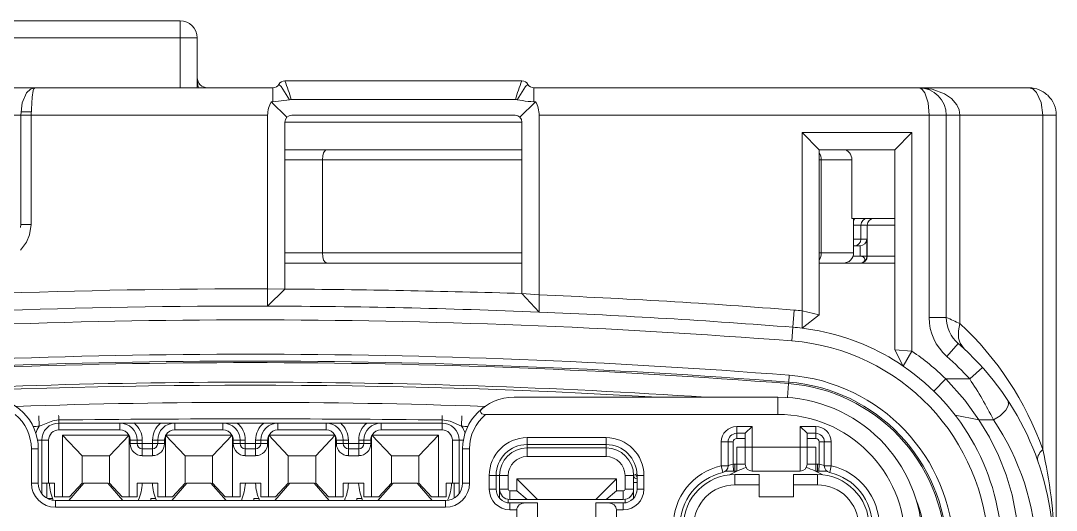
# Model space of a CAD drawing. Header units: inches. Extents: x 47316 to 59086, y 3141 to 11743.
# Drawn here: x 54120.21 to 54151.85, y 9706.46 to 9721.4 of the extents above; entities that cross this region are included whole.
import ezdxf

# ---------------------------------------------------------------- set-up
doc = ezdxf.new("R2010")
doc.units = ezdxf.units.IN
doc.header["$MEASUREMENT"] = 0

msp = doc.modelspace()

# ---------------------------------------------------------------- linework, layer by layer
at = {"color": 0, "lineweight": 15, "ltscale": 0.384242}
msp.add_line((54125.08, 9721.405), (54108.942, 9721.405), dxfattribs=at)
at = {"color": 0, "lineweight": 15, "ltscale": 0.009264}
msp.add_line((54125.08, 9721.405), (54125.08, 9721.015), dxfattribs=at)
at = {"color": 0, "lineweight": 15, "ltscale": 0.003236}
msp.add_line((54125.08, 9721.015), (54125.08, 9720.88), dxfattribs=at)
at = {"color": 0, "lineweight": 15, "ltscale": 0.3875}
msp.add_line((54125.08, 9720.88), (54108.805, 9720.88), dxfattribs=at)
at = {"color": 0, "lineweight": 15, "ltscale": 0.03625}
for p, q in [((54125.08, 9719.357), (54125.08, 9720.88)), ((54125.605, 9719.357), (54125.605, 9720.88))]:
    msp.add_line(p, q, dxfattribs=at)
at = {"color": 0, "lineweight": 15, "ltscale": 0.0125}
for p, q in [((54125.605, 9720.88), (54125.08, 9720.88)), ((54148.495, 9718.517), (54147.97, 9718.517)), ((54146.07, 9714.212), (54146.07, 9714.737)), ((54127.757, 9713.214), (54127.757, 9712.689)), ((54127.757, 9713.214), (54128.282, 9713.211)), ((54143.809, 9712.044), (54143.85, 9712.568)), ((54148.495, 9712.341), (54147.97, 9712.341)), ((54149.209, 9710.466), (54149.6, 9710.816)), ((54143.35, 9709.382), (54143.35, 9709.907)), ((54142.09, 9708.385), (54142.09, 9707.86)), ((54142.352, 9707.86), (54142.352, 9708.385)), ((54144.242, 9708.385), (54144.242, 9707.86)), ((54144.505, 9707.86), (54144.505, 9708.385)), ((54135.16, 9706.783), (54135.685, 9706.783)), ((54138.1, 9706.783), (54138.625, 9706.783))]:
    msp.add_line(p, q, dxfattribs=at)
at = {"color": 0, "lineweight": 15}
for p, q in [((54128.17, 9719.391), (54128.101, 9719.462)), ((54135.64, 9719.391), (54135.709, 9719.462)), ((54120.258, 9718.895), (54120.394, 9719.201)), ((54120.394, 9719.201), (54120.512, 9719.316)), ((54120.512, 9719.316), (54120.645, 9719.357)), ((54120.564, 9719.073), (54120.597, 9719.271)), ((54120.597, 9719.271), (54120.618, 9719.329)), ((54120.618, 9719.329), (54120.629, 9719.347)), ((54120.629, 9719.347), (54120.64, 9719.356)), ((54120.64, 9719.356), (54120.645, 9719.357)), ((54128.426, 9718.993), (54128.17, 9719.391)), ((54135.383, 9718.993), (54135.64, 9719.391)), ((54148.058, 9719.312), (54147.655, 9719.357)), ((54147.655, 9719.357), (54147.719, 9719.339)), ((54147.719, 9719.339), (54147.761, 9719.308)), ((54147.761, 9719.308), (54147.836, 9719.205)), ((54147.836, 9719.205), (54147.935, 9718.902)), ((54148.44, 9719.173), (54148.058, 9719.312)), ((54148.648, 9719.031), (54148.44, 9719.173)), ((54151.14, 9719.32), (54151.015, 9719.357)), ((54151.253, 9719.213), (54151.14, 9719.32)), ((54151.391, 9718.909), (54151.253, 9719.213)), ((54120.212, 9718.517), (54120.258, 9718.895)), ((54120.536, 9718.517), (54120.564, 9719.073)), ((54147.935, 9718.902), (54147.97, 9718.517)), ((54148.813, 9718.841), (54148.648, 9719.031)), ((54148.885, 9718.686), (54148.813, 9718.841)), ((54151.44, 9718.517), (54151.391, 9718.909)), ((54148.91, 9718.517), (54148.885, 9718.686)), ((54120.204, 9715.094), (54120.212, 9715.178)), ((54120.485, 9714.863), (54120.536, 9715.178)), ((54120.387, 9714.643), (54120.485, 9714.863)), ((54120.207, 9714.396), (54120.387, 9714.643)), ((54148.91, 9712.155), (54148.862, 9711.931)), ((54148.862, 9711.931), (54148.869, 9711.713)), ((54148.869, 9711.713), (54148.914, 9711.562)), ((54148.914, 9711.562), (54149.04, 9711.384)), ((54149.064, 9709.813), (54148.482, 9710.466)), ((54149.491, 9709.217), (54149.064, 9709.813)), ((54150.382, 9709.646), (54150.311, 9709.512)), ((54150.37, 9709.818), (54150.395, 9709.712)), ((54150.395, 9709.712), (54150.382, 9709.646)), ((54134.261, 9709.481), (54134.274, 9709.516)), ((54134.267, 9709.437), (54134.261, 9709.481)), ((54134.303, 9709.404), (54134.267, 9709.437)), ((54134.274, 9709.516), (54134.346, 9709.592)), ((54134.339, 9709.39), (54134.303, 9709.404)), ((54134.419, 9709.382), (54134.339, 9709.39)), ((54150.145, 9709.344), (54149.932, 9709.217)), ((54150.311, 9709.512), (54150.145, 9709.344)), ((54120.835, 9709.049), (54120.78, 9709.02)), ((54121.19, 9709.19), (54120.835, 9709.049)), ((54121.379, 9709.213), (54121.19, 9709.19)), ((54133.336, 9709.174), (54133.086, 9709.213)), ((54133.685, 9709.02), (54133.336, 9709.174)), ((54149.491, 9709.217), (54149.813, 9708.689)), ((54149.813, 9708.689), (54150.089, 9708.13)), ((54150.089, 9708.13), (54150.321, 9707.538)), ((54150.321, 9707.538), (54150.502, 9706.923)), ((54150.502, 9706.923), (54150.648, 9706.169))]:
    msp.add_line(p, q, dxfattribs=at)
at = {"color": 0, "lineweight": 15, "ltscale": 0.172501}
for p, q in [((54128.282, 9719.567), (54135.527, 9719.567)), ((54128.282, 9718.307), (54135.527, 9718.307)), ((54128.282, 9717.467), (54135.527, 9717.467))]:
    msp.add_line(p, q, dxfattribs=at)
at = {"color": 0, "lineweight": 15, "ltscale": 0.336917}
msp.add_line((54120.645, 9719.357), (54106.495, 9719.357), dxfattribs=at)
at = {"color": 0, "lineweight": 15, "ltscale": 0.173172}
msp.add_line((54127.919, 9719.357), (54120.645, 9719.357), dxfattribs=at)
at = {"color": 0, "lineweight": 15, "ltscale": 0.000882144}
msp.add_line((54125.922, 9719.357), (54125.885, 9719.359), dxfattribs=at)
at = {"color": 0, "lineweight": 15, "ltscale": 0.010114}
for p, q in [((54127.919, 9719.357), (54127.919, 9718.932)), ((54135.891, 9719.357), (54135.891, 9718.932))]:
    msp.add_line(p, q, dxfattribs=at)
at = {"color": 0, "lineweight": 15, "ltscale": 0.28009}
msp.add_line((54147.655, 9719.357), (54135.891, 9719.357), dxfattribs=at)
at = {"color": 0, "lineweight": 15, "ltscale": 0.08}
for p, q in [((54151.015, 9719.357), (54147.655, 9719.357)), ((54144.085, 9717.992), (54147.445, 9717.992))]:
    msp.add_line(p, q, dxfattribs=at)
at = {"color": 0, "lineweight": 15, "ltscale": 0.016052}
msp.add_line((54127.867, 9718.932), (54128.344, 9718.456), dxfattribs=at)
at = {"color": 0, "lineweight": 15, "ltscale": 0.001225}
for p, q in [((54127.867, 9718.932), (54127.919, 9718.932)), ((54135.891, 9718.932), (54135.943, 9718.932))]:
    msp.add_line(p, q, dxfattribs=at)
at = {"color": 0, "lineweight": 15, "ltscale": 0.012174}
msp.add_line((54127.919, 9718.932), (54128.426, 9718.993), dxfattribs=at)
at = {"color": 0, "lineweight": 15, "ltscale": 0.163232}
msp.add_line((54128.477, 9718.997), (54135.333, 9718.997), dxfattribs=at)
at = {"color": 0, "lineweight": 15, "ltscale": 0.00386}
msp.add_line((54135.383, 9718.993), (54135.543, 9718.964), dxfattribs=at)
at = {"color": 0, "lineweight": 15, "ltscale": 0.016051}
msp.add_line((54135.943, 9718.932), (54135.466, 9718.456), dxfattribs=at)
at = {"color": 0, "lineweight": 15, "ltscale": 0.327492}
msp.add_line((54120.212, 9718.517), (54106.457, 9718.517), dxfattribs=at)
at = {"color": 0, "lineweight": 15, "ltscale": 0.079494}
for p, q in [((54120.212, 9718.517), (54120.212, 9715.178)), ((54120.536, 9718.517), (54120.536, 9715.178))]:
    msp.add_line(p, q, dxfattribs=at)
at = {"color": 0, "lineweight": 15, "ltscale": 0.007722}
for p, q in [((54120.536, 9718.517), (54120.212, 9718.517)), ((54120.212, 9715.178), (54120.536, 9715.178))]:
    msp.add_line(p, q, dxfattribs=at)
at = {"color": 0, "lineweight": 15, "ltscale": 0.007661}
msp.add_line((54120.216, 9718.622), (54120.537, 9718.622), dxfattribs=at)
at = {"color": 0, "lineweight": 15, "ltscale": 0.171927}
msp.add_line((54127.757, 9718.517), (54120.536, 9718.517), dxfattribs=at)
at = {"color": 0, "lineweight": 15, "ltscale": 0.126265}
msp.add_line((54127.757, 9718.517), (54127.757, 9713.214), dxfattribs=at)
at = {"color": 0, "lineweight": 15, "ltscale": 0.1625}
msp.add_line((54128.492, 9718.517), (54135.317, 9718.517), dxfattribs=at)
at = {"color": 0, "lineweight": 15, "ltscale": 0.130583}
msp.add_line((54136.052, 9713.033), (54136.052, 9718.517), dxfattribs=at)
at = {"color": 0, "lineweight": 15, "ltscale": 0.283749}
for p, q in [((54147.97, 9718.517), (54136.052, 9718.517)), ((54133.191, 9706.547), (54121.274, 9706.547))]:
    msp.add_line(p, q, dxfattribs=at)
at = {"color": 0, "lineweight": 15, "ltscale": 0.147039}
for p, q in [((54147.97, 9712.341), (54147.97, 9718.517)), ((54148.495, 9712.341), (54148.495, 9718.517))]:
    msp.add_line(p, q, dxfattribs=at)
at = {"color": 0, "lineweight": 15, "ltscale": 0.009888}
msp.add_line((54148.91, 9718.517), (54148.495, 9718.517), dxfattribs=at)
at = {"color": 0, "lineweight": 15, "ltscale": 0.060223}
msp.add_line((54151.44, 9718.517), (54148.91, 9718.517), dxfattribs=at)
at = {"color": 0, "lineweight": 15, "ltscale": 0.151472}
msp.add_line((54148.91, 9712.155), (54148.91, 9718.517), dxfattribs=at)
at = {"color": 0, "lineweight": 15, "ltscale": 0.009889}
msp.add_line((54151.44, 9718.517), (54151.855, 9718.517), dxfattribs=at)
at = {"color": 0, "lineweight": 15, "ltscale": 0.242984}
msp.add_line((54151.44, 9708.312), (54151.44, 9718.517), dxfattribs=at)
at = {"color": 0, "lineweight": 15, "ltscale": 0.455}
msp.add_line((54151.855, 9699.407), (54151.855, 9718.517), dxfattribs=at)
at = {"color": 0, "lineweight": 15, "ltscale": 0.121327}
msp.add_line((54128.282, 9718.307), (54128.282, 9713.211), dxfattribs=at)
at = {"color": 0, "lineweight": 15, "ltscale": 0.124526}
msp.add_line((54135.527, 9713.077), (54135.527, 9718.307), dxfattribs=at)
at = {"color": 0, "lineweight": 15, "ltscale": 0.017678}
for p, q in [((54144.085, 9717.992), (54144.61, 9717.467)), ((54147.445, 9717.992), (54146.92, 9717.467))]:
    msp.add_line(p, q, dxfattribs=at)
at = {"color": 0, "lineweight": 15, "ltscale": 0.129676}
msp.add_line((54144.085, 9717.992), (54144.085, 9712.546), dxfattribs=at)
at = {"color": 0, "lineweight": 15, "ltscale": 0.159052}
msp.add_line((54147.445, 9711.312), (54147.445, 9717.992), dxfattribs=at)
at = {"color": 0, "lineweight": 15, "ltscale": 0.030478}
for p, q in [((54128.282, 9717.467), (54129.562, 9717.467)), ((54128.282, 9714.002), (54129.562, 9714.002))]:
    msp.add_line(p, q, dxfattribs=at)
at = {"color": 0, "lineweight": 15, "ltscale": 0.142023}
for p, q in [((54135.527, 9717.467), (54129.562, 9717.467)), ((54135.527, 9714.002), (54129.562, 9714.002))]:
    msp.add_line(p, q, dxfattribs=at)
at = {"color": 0, "lineweight": 15, "ltscale": 0.055}
msp.add_line((54144.61, 9717.467), (54146.92, 9717.467), dxfattribs=at)
at = {"color": 0, "lineweight": 15, "ltscale": 0.119993}
msp.add_line((54144.61, 9717.467), (54144.61, 9712.427), dxfattribs=at)
at = {"color": 0, "lineweight": 15, "ltscale": 0.145647}
msp.add_line((54146.92, 9711.35), (54146.92, 9717.467), dxfattribs=at)
at = {"color": 0, "lineweight": 15, "ltscale": 0.027309}
for p, q in [((54128.282, 9717.152), (54129.429, 9717.152)), ((54128.282, 9714.317), (54129.429, 9714.317))]:
    msp.add_line(p, q, dxfattribs=at)
at = {"color": 0, "lineweight": 15, "ltscale": 0.0675}
for p, q in [((54129.429, 9714.317), (54129.429, 9717.152)), ((54144.672, 9714.317), (54144.672, 9717.152))]:
    msp.add_line(p, q, dxfattribs=at)
at = {"color": 0, "lineweight": 15, "ltscale": 0.145192}
for p, q in [((54135.527, 9717.152), (54129.429, 9717.152)), ((54135.527, 9714.317), (54129.429, 9714.317))]:
    msp.add_line(p, q, dxfattribs=at)
at = {"color": 0, "lineweight": 15, "ltscale": 0.001471}
for p, q in [((54144.672, 9717.152), (54144.61, 9717.152)), ((54144.672, 9714.317), (54144.61, 9714.317))]:
    msp.add_line(p, q, dxfattribs=at)
at = {"color": 0, "lineweight": 15, "ltscale": 0.022278}
msp.add_line((54144.672, 9717.152), (54145.607, 9717.152), dxfattribs=at)
at = {"color": 0, "lineweight": 15, "ltscale": 0.0425}
for p, q in [((54145.607, 9717.152), (54145.607, 9715.367)), ((54136, 9706.783), (54137.785, 9706.783))]:
    msp.add_line(p, q, dxfattribs=at)
at = {"color": 0, "lineweight": 15, "ltscale": 0.03125}
for p, q in [((54145.607, 9715.367), (54146.92, 9715.367)), ((54120.854, 9708.595), (54120.854, 9707.282)), ((54121.064, 9708.595), (54121.064, 9707.282)), ((54133.401, 9708.595), (54133.401, 9707.282)), ((54133.611, 9708.595), (54133.611, 9707.282))]:
    msp.add_line(p, q, dxfattribs=at)
at = {"color": 0, "lineweight": 15, "ltscale": 0.025}
for p, q in [((54145.66, 9715.367), (54145.66, 9714.317)), ((54120.539, 9708.332), (54120.539, 9707.282)), ((54120.749, 9708.332), (54120.749, 9707.282)), ((54133.716, 9707.282), (54133.716, 9708.332)), ((54133.926, 9707.282), (54133.926, 9708.332)), ((54143.822, 9706.862), (54142.772, 9706.862))]:
    msp.add_line(p, q, dxfattribs=at)
at = {"color": 0, "lineweight": 15, "ltscale": 0.005405}
for p, q in [((54145.887, 9715.157), (54145.66, 9715.157)), ((54145.887, 9714.737), (54145.66, 9714.737))]:
    msp.add_line(p, q, dxfattribs=at)
at = {"color": 0, "lineweight": 15, "ltscale": 0.004597}
msp.add_line((54146.08, 9715.157), (54145.887, 9715.157), dxfattribs=at)
at = {"color": 0, "lineweight": 15, "ltscale": 0.01}
for p, q in [((54145.887, 9714.737), (54145.887, 9715.157)), ((54143.776, 9711.626), (54143.809, 9712.044)), ((54142.352, 9708.805), (54142.352, 9708.385)), ((54144.242, 9708.385), (54144.242, 9708.805)), ((54121.247, 9706.862), (54121.247, 9707.282)), ((54123.767, 9707.282), (54123.767, 9706.862)), ((54124.397, 9706.862), (54124.397, 9707.282)), ((54126.917, 9707.282), (54126.917, 9706.862)), ((54127.547, 9706.862), (54127.547, 9707.282)), ((54130.067, 9707.282), (54130.067, 9706.862)), ((54130.697, 9706.862), (54130.697, 9707.282)), ((54133.217, 9707.282), (54133.217, 9706.862))]:
    msp.add_line(p, q, dxfattribs=at)
at = {"color": 0, "lineweight": 15, "ltscale": 0.02}
for p, q in [((54146.92, 9715.157), (54146.08, 9715.157)), ((54146.92, 9714.212), (54146.08, 9714.212)), ((54122.087, 9708.122), (54122.087, 9707.282)), ((54122.927, 9708.122), (54122.927, 9707.282)), ((54125.237, 9708.122), (54125.237, 9707.282)), ((54126.077, 9708.122), (54126.077, 9707.282)), ((54128.387, 9708.122), (54128.387, 9707.282)), ((54129.227, 9708.122), (54129.227, 9707.282)), ((54131.537, 9708.122), (54131.537, 9707.282)), ((54132.377, 9708.122), (54132.377, 9707.282))]:
    msp.add_line(p, q, dxfattribs=at)
at = {"color": 0, "lineweight": 15, "ltscale": 0.0225}
msp.add_line((54146.08, 9714.212), (54146.08, 9715.157), dxfattribs=at)
at = {"color": 0, "lineweight": 15, "ltscale": 0.004362}
msp.add_line((54146.07, 9714.737), (54145.887, 9714.737), dxfattribs=at)
at = {"color": 0, "lineweight": 15, "ltscale": 0.000465393}
msp.add_line((54145.68, 9714.527), (54145.66, 9714.527), dxfattribs=at)
at = {"color": 0, "lineweight": 15, "ltscale": 0.004074}
msp.add_line((54145.851, 9714.527), (54145.68, 9714.527), dxfattribs=at)
at = {"color": 0, "lineweight": 15, "ltscale": 0.000177002}
msp.add_line((54145.851, 9714.527), (54145.858, 9714.527), dxfattribs=at)
at = {"color": 0, "lineweight": 15, "ltscale": 0.0075}
for p, q in [((54145.858, 9714.212), (54145.858, 9714.527)), ((54120.78, 9709.02), (54120.77, 9709.335)), ((54133.685, 9709.02), (54133.695, 9709.335)), ((54142.037, 9707.23), (54142.037, 9707.545)), ((54142.772, 9707.23), (54142.772, 9707.545)), ((54143.822, 9707.23), (54143.822, 9707.545)), ((54144.557, 9707.23), (54144.557, 9707.545)), ((54120.854, 9706.967), (54120.854, 9707.282)), ((54133.611, 9706.967), (54133.611, 9707.282)), ((54135.685, 9706.783), (54136, 9706.783)), ((54138.1, 9706.783), (54137.785, 9706.783))]:
    msp.add_line(p, q, dxfattribs=at)
at = {"color": 0, "lineweight": 15, "ltscale": 0.023529}
msp.add_line((54145.66, 9714.317), (54144.672, 9714.317), dxfattribs=at)
at = {"color": 0, "lineweight": 15, "ltscale": 0.005151}
msp.add_line((54145.642, 9714.212), (54145.858, 9714.212), dxfattribs=at)
at = {"color": 0, "lineweight": 15, "ltscale": 0.005043}
msp.add_line((54145.858, 9714.212), (54146.07, 9714.212), dxfattribs=at)
at = {"color": 0, "lineweight": 15, "ltscale": 0.000234985}
msp.add_line((54146.08, 9714.212), (54146.07, 9714.212), dxfattribs=at)
at = {"color": 0, "lineweight": 15, "ltscale": 0.017513}
msp.add_line((54145.345, 9714.002), (54144.609, 9714.002), dxfattribs=at)
at = {"color": 0, "lineweight": 15, "ltscale": 0.037463}
msp.add_line((54145.346, 9714.002), (54146.92, 9714.002), dxfattribs=at)
at = {"color": 0, "lineweight": 15, "ltscale": 0.012225}
msp.add_line((54145.347, 9714.002), (54145.86, 9714.002), dxfattribs=at)
at = {"color": 0, "lineweight": 15, "ltscale": 0.000230408}
msp.add_line((54145.87, 9714.002), (54145.86, 9714.002), dxfattribs=at)
at = {"color": 0, "lineweight": 15, "ltscale": 0.000276184}
msp.add_line((54145.86, 9714.002), (54145.872, 9714.002), dxfattribs=at)
at = {"color": 0, "lineweight": 15, "ltscale": 0.024968}
msp.add_line((54146.92, 9714.002), (54145.871, 9714.002), dxfattribs=at)
at = {"color": 0, "lineweight": 15, "ltscale": 0.017634}
msp.add_line((54127.757, 9712.689), (54128.282, 9713.211), dxfattribs=at)
at = {"color": 0, "lineweight": 15, "ltscale": 0.018441}
msp.add_line((54136.052, 9712.507), (54135.527, 9713.077), dxfattribs=at)
at = {"color": 0, "lineweight": 15, "ltscale": 0.012545}
msp.add_line((54135.527, 9713.077), (54136.052, 9713.033), dxfattribs=at)
at = {"color": 0, "lineweight": 15, "ltscale": 0.012511}
msp.add_line((54136.052, 9713.033), (54136.052, 9712.507), dxfattribs=at)
at = {"color": 0, "lineweight": 15, "ltscale": 0.01281}
msp.add_line((54144.085, 9712.545), (54144.61, 9712.427), dxfattribs=at)
at = {"color": 0, "lineweight": 15, "ltscale": 0.0158}
msp.add_line((54144.089, 9712.017), (54144.61, 9712.427), dxfattribs=at)
at = {"color": 0, "lineweight": 15, "ltscale": 0.012499}
for p, q in [((54148.511, 9711.154), (54148.855, 9711.549)), ((54148.482, 9710.466), (54148.115, 9710.09))]:
    msp.add_line(p, q, dxfattribs=at)
at = {"color": 0, "lineweight": 15, "ltscale": 0.012533}
msp.add_line((54146.92, 9711.35), (54147.445, 9711.312), dxfattribs=at)
at = {"color": 0, "lineweight": 15, "ltscale": 0.013266}
msp.add_line((54147.18, 9710.857), (54146.92, 9711.35), dxfattribs=at)
at = {"color": 0, "lineweight": 15, "ltscale": 0.01253}
msp.add_line((54147.18, 9710.857), (54147.445, 9711.312), dxfattribs=at)
at = {"color": 0, "lineweight": 15, "ltscale": 0.00502}
msp.add_line((54143.678, 9710.369), (54143.695, 9710.579), dxfattribs=at)
at = {"color": 0, "lineweight": 15, "ltscale": 0.01018}
msp.add_line((54143.642, 9709.897), (54143.675, 9710.324), dxfattribs=at)
at = {"color": 0, "lineweight": 15, "ltscale": 0.001092}
msp.add_line((54143.675, 9710.324), (54143.678, 9710.369), dxfattribs=at)
at = {"color": 0, "lineweight": 15, "ltscale": 0.017303}
msp.add_line((54149.209, 9710.466), (54148.482, 9710.466), dxfattribs=at)
at = {"color": 0, "lineweight": 15, "ltscale": 0.191875}
msp.add_line((54135.291, 9709.907), (54143.35, 9709.907), dxfattribs=at)
at = {"color": 0, "lineweight": 15, "ltscale": 0.21264}
msp.add_line((54134.419, 9709.382), (54143.35, 9709.382), dxfattribs=at)
at = {"color": 0, "lineweight": 15, "ltscale": 0.017753}
msp.add_line((54149.491, 9709.217), (54148.76, 9709.364), dxfattribs=at)
at = {"color": 0, "lineweight": 15, "ltscale": 0.002222}
for p, q in [((54121.379, 9709.12), (54121.379, 9709.213)), ((54133.086, 9709.213), (54133.086, 9709.12))]:
    msp.add_line(p, q, dxfattribs=at)
at = {"color": 0, "lineweight": 15, "ltscale": 0.044376}
for p, q in [((54123.242, 9709.12), (54121.379, 9709.12)), ((54133.086, 9709.12), (54131.222, 9709.12)), ((54123.242, 9708.91), (54121.379, 9708.91)), ((54133.086, 9708.91), (54131.222, 9708.91))]:
    msp.add_line(p, q, dxfattribs=at)
at = {"color": 0, "lineweight": 15, "ltscale": 0.005}
for p, q in [((54121.379, 9709.12), (54121.379, 9708.91)), ((54123.242, 9709.12), (54123.242, 9708.91)), ((54124.922, 9709.12), (54124.922, 9708.91)), ((54126.392, 9709.12), (54126.392, 9708.91)), ((54128.072, 9709.12), (54128.072, 9708.91)), ((54129.542, 9709.12), (54129.542, 9708.91)), ((54131.222, 9709.12), (54131.222, 9708.91)), ((54133.086, 9708.91), (54133.086, 9709.12)), ((54142.09, 9708.805), (54142.09, 9709.015)), ((54144.505, 9708.805), (54144.505, 9709.015)), ((54135.685, 9708.673), (54135.685, 9708.463)), ((54138.1, 9708.463), (54138.1, 9708.673)), ((54120.539, 9708.332), (54120.749, 9708.332)), ((54121.064, 9708.595), (54120.854, 9708.595)), ((54123.767, 9708.595), (54123.557, 9708.595)), ((54123.767, 9708.49), (54123.557, 9708.49)), ((54123.925, 9708.332), (54123.925, 9708.122)), ((54124.24, 9708.332), (54124.24, 9708.122)), ((54124.397, 9708.595), (54124.607, 9708.595)), ((54124.397, 9708.49), (54124.607, 9708.49)), ((54126.917, 9708.595), (54126.707, 9708.595)), ((54126.917, 9708.49), (54126.707, 9708.49)), ((54127.075, 9708.332), (54127.075, 9708.122)), ((54127.39, 9708.332), (54127.39, 9708.122)), ((54127.547, 9708.595), (54127.757, 9708.595)), ((54127.547, 9708.49), (54127.757, 9708.49)), ((54130.067, 9708.595), (54129.857, 9708.595)), ((54130.067, 9708.49), (54129.857, 9708.49)), ((54130.225, 9708.332), (54130.225, 9708.122)), ((54130.54, 9708.332), (54130.54, 9708.122)), ((54130.697, 9708.595), (54130.907, 9708.595)), ((54130.697, 9708.49), (54130.907, 9708.49)), ((54133.401, 9708.595), (54133.611, 9708.595)), ((54133.926, 9708.332), (54133.716, 9708.332)), ((54141.827, 9708.542), (54141.617, 9708.542)), ((54144.032, 9708.385), (54144.242, 9708.385)), ((54144.767, 9708.542), (54144.977, 9708.542)), ((54141.827, 9707.812), (54141.617, 9707.812)), ((54142.037, 9707.65), (54142.037, 9707.86)), ((54142.09, 9707.86), (54142.09, 9707.65)), ((54144.505, 9707.86), (54144.505, 9707.65)), ((54144.557, 9707.65), (54144.557, 9707.86)), ((54144.767, 9707.812), (54144.977, 9707.812)), ((54134.74, 9707.518), (54134.53, 9707.518)), ((54139.255, 9707.518), (54139.045, 9707.518)), ((54120.749, 9707.282), (54120.539, 9707.282)), ((54120.854, 9707.282), (54121.064, 9707.282)), ((54133.611, 9707.282), (54133.401, 9707.282)), ((54133.716, 9707.282), (54133.926, 9707.282)), ((54134.53, 9707.098), (54134.74, 9707.098)), ((54139.045, 9707.098), (54139.255, 9707.098)), ((54121.274, 9706.757), (54121.274, 9706.547)), ((54133.191, 9706.757), (54133.191, 9706.547)), ((54135.16, 9707.046), (54135.37, 9707.046)), ((54135.16, 9706.678), (54135.16, 9706.468)), ((54135.16, 9706.468), (54135.37, 9706.468)), ((54138.625, 9706.678), (54138.625, 9706.468))]:
    msp.add_line(p, q, dxfattribs=at)
at = {"color": 0, "lineweight": 15, "ltscale": 0.010384}
for p, q in [((54123.679, 9709.12), (54123.242, 9709.12)), ((54124.486, 9709.12), (54124.922, 9709.12)), ((54126.829, 9709.12), (54126.392, 9709.12)), ((54127.636, 9709.12), (54128.072, 9709.12)), ((54129.979, 9709.12), (54129.542, 9709.12)), ((54130.786, 9709.12), (54131.222, 9709.12))]:
    msp.add_line(p, q, dxfattribs=at)
at = {"color": 0, "lineweight": 15, "ltscale": 0.002116}
for p, q in [((54123.767, 9709.12), (54123.679, 9709.12)), ((54124.486, 9709.12), (54124.397, 9709.12)), ((54126.917, 9709.12), (54126.829, 9709.12)), ((54127.636, 9709.12), (54127.547, 9709.12)), ((54130.067, 9709.12), (54129.979, 9709.12)), ((54130.786, 9709.12), (54130.697, 9709.12))]:
    msp.add_line(p, q, dxfattribs=at)
at = {"color": 0, "lineweight": 15, "ltscale": 0.014999}
for p, q in [((54123.767, 9709.12), (54124.397, 9709.12)), ((54126.917, 9709.12), (54127.547, 9709.12)), ((54130.067, 9709.12), (54130.697, 9709.12)), ((54123.767, 9707.282), (54124.397, 9707.282)), ((54126.917, 9707.282), (54127.547, 9707.282)), ((54130.067, 9707.282), (54130.697, 9707.282))]:
    msp.add_line(p, q, dxfattribs=at)
at = {"color": 0, "lineweight": 15, "ltscale": 0.035001}
for p, q in [((54126.392, 9709.12), (54124.922, 9709.12)), ((54129.542, 9709.12), (54128.072, 9709.12)), ((54126.392, 9708.91), (54124.922, 9708.91)), ((54129.542, 9708.91), (54128.072, 9708.91)), ((54144.032, 9708.385), (54142.562, 9708.385)), ((54144.032, 9707.65), (54142.562, 9707.65))]:
    msp.add_line(p, q, dxfattribs=at)
at = {"color": 0, "lineweight": 15, "ltscale": 0.011249}
msp.add_line((54142.09, 9709.015), (54142.562, 9709.015), dxfattribs=at)
at = {"color": 0, "lineweight": 15, "ltscale": 0.00707}
msp.add_line((54142.562, 9709.015), (54142.352, 9708.805), dxfattribs=at)
at = {"color": 0, "lineweight": 15, "ltscale": 0.015}
for p, q in [((54142.562, 9709.015), (54142.562, 9708.385)), ((54144.032, 9708.385), (54144.032, 9709.015))]:
    msp.add_line(p, q, dxfattribs=at)
at = {"color": 0, "lineweight": 15, "ltscale": 0.01125}
msp.add_line((54144.032, 9709.015), (54144.505, 9709.015), dxfattribs=at)
at = {"color": 0, "lineweight": 15, "ltscale": 0.007071}
msp.add_line((54144.032, 9709.015), (54144.242, 9708.805), dxfattribs=at)
at = {"color": 0, "lineweight": 15, "ltscale": 0.010483}
msp.add_line((54149.491, 9709.217), (54149.932, 9709.217), dxfattribs=at)
at = {"color": 0, "lineweight": 15, "ltscale": 0.020775}
for p, q in [((54122.087, 9708.122), (54121.484, 9708.752)), ((54132.377, 9708.122), (54132.981, 9708.752))]:
    msp.add_line(p, q, dxfattribs=at)
at = {"color": 0, "lineweight": 15, "ltscale": 0.045}
for p, q in [((54121.484, 9708.752), (54121.484, 9706.862)), ((54132.981, 9708.752), (54132.981, 9706.862))]:
    msp.add_line(p, q, dxfattribs=at)
at = {"color": 0, "lineweight": 15, "ltscale": 0.048369}
for p, q in [((54123.515, 9708.752), (54121.484, 9708.752)), ((54132.981, 9708.752), (54130.95, 9708.752))]:
    msp.add_line(p, q, dxfattribs=at)
at = {"color": 0, "lineweight": 15, "ltscale": 0.020578}
for p, q in [((54122.927, 9708.122), (54123.525, 9708.746)), ((54125.237, 9708.122), (54124.639, 9708.746)), ((54126.077, 9708.122), (54126.675, 9708.746)), ((54128.387, 9708.122), (54127.789, 9708.746)), ((54129.227, 9708.122), (54129.825, 9708.746)), ((54131.537, 9708.122), (54130.939, 9708.746))]:
    msp.add_line(p, q, dxfattribs=at)
at = {"color": 0, "lineweight": 15, "ltscale": 0.000282771}
for p, q in [((54123.515, 9708.752), (54123.525, 9708.746)), ((54124.65, 9708.752), (54124.639, 9708.746)), ((54126.665, 9708.752), (54126.675, 9708.746)), ((54127.8, 9708.752), (54127.789, 9708.746)), ((54129.815, 9708.752), (54129.825, 9708.746)), ((54130.95, 9708.752), (54130.939, 9708.746))]:
    msp.add_line(p, q, dxfattribs=at)
at = {"color": 0, "lineweight": 15, "ltscale": 0.000624532}
for p, q in [((54123.531, 9708.72), (54123.525, 9708.746)), ((54124.634, 9708.72), (54124.639, 9708.746)), ((54126.681, 9708.72), (54126.675, 9708.746)), ((54127.784, 9708.72), (54127.789, 9708.746)), ((54129.831, 9708.72), (54129.825, 9708.746)), ((54130.934, 9708.72), (54130.939, 9708.746))]:
    msp.add_line(p, q, dxfattribs=at)
at = {"color": 0, "lineweight": 15, "ltscale": 0.044247}
for p, q in [((54123.531, 9708.72), (54123.531, 9706.862)), ((54124.634, 9708.72), (54124.634, 9706.862)), ((54126.681, 9708.72), (54126.681, 9706.862)), ((54127.784, 9708.72), (54127.784, 9706.862)), ((54129.831, 9708.72), (54129.831, 9706.862)), ((54130.934, 9708.72), (54130.934, 9706.862))]:
    msp.add_line(p, q, dxfattribs=at)
at = {"color": 0, "lineweight": 15, "ltscale": 0.047989}
for p, q in [((54126.665, 9708.752), (54124.65, 9708.752)), ((54129.815, 9708.752), (54127.8, 9708.752))]:
    msp.add_line(p, q, dxfattribs=at)
at = {"color": 0, "lineweight": 15, "ltscale": 0.0575}
for p, q in [((54138.1, 9708.673), (54135.685, 9708.673)), ((54138.1, 9708.463), (54135.685, 9708.463)), ((54138.1, 9708.358), (54135.685, 9708.358)), ((54138.1, 9708.096), (54135.685, 9708.096))]:
    msp.add_line(p, q, dxfattribs=at)
at = {"color": 0, "lineweight": 15, "ltscale": 0.00625}
for p, q in [((54142.09, 9708.805), (54142.352, 9708.805)), ((54142.09, 9708.647), (54142.352, 9708.647)), ((54144.242, 9708.805), (54144.505, 9708.805)), ((54144.242, 9708.385), (54144.242, 9708.647)), ((54144.242, 9708.647), (54144.505, 9708.647)), ((54135.685, 9708.096), (54135.685, 9708.358)), ((54138.1, 9708.096), (54138.1, 9708.358)), ((54142.352, 9708.385), (54142.09, 9708.385)), ((54144.505, 9708.385), (54144.242, 9708.385)), ((54142.09, 9707.86), (54142.352, 9707.86)), ((54144.505, 9707.86), (54144.242, 9707.86)), ((54135.107, 9707.518), (54134.845, 9707.518)), ((54138.677, 9707.518), (54138.94, 9707.518)), ((54135.107, 9707.098), (54134.845, 9707.098)), ((54138.677, 9707.098), (54138.94, 9707.098)), ((54135.16, 9707.046), (54135.16, 9706.783)), ((54138.625, 9707.046), (54138.625, 9706.783))]:
    msp.add_line(p, q, dxfattribs=at)
at = {"color": 0, "lineweight": 15, "ltscale": 0.00375}
for p, q in [((54142.09, 9708.647), (54142.09, 9708.805)), ((54144.242, 9708.805), (54144.242, 9708.647)), ((54144.505, 9708.647), (54144.505, 9708.805)), ((54130.225, 9708.49), (54130.225, 9708.332)), ((54130.54, 9708.49), (54130.54, 9708.332))]:
    msp.add_line(p, q, dxfattribs=at)
at = {"color": 0, "lineweight": 15, "ltscale": 0.003021}
for p, q in [((54120.854, 9708.595), (54120.727, 9708.595)), ((54133.611, 9708.595), (54133.738, 9708.595))]:
    msp.add_line(p, q, dxfattribs=at)
at = {"color": 0, "lineweight": 15, "ltscale": 0.0025}
for p, q in [((54123.557, 9708.595), (54123.557, 9708.49)), ((54123.767, 9708.595), (54123.767, 9708.49)), ((54123.925, 9708.595), (54123.925, 9708.49)), ((54124.24, 9708.49), (54124.24, 9708.595)), ((54124.397, 9708.49), (54124.397, 9708.595)), ((54124.607, 9708.49), (54124.607, 9708.595)), ((54126.707, 9708.595), (54126.707, 9708.49)), ((54126.917, 9708.595), (54126.917, 9708.49)), ((54127.075, 9708.595), (54127.075, 9708.49)), ((54127.39, 9708.49), (54127.39, 9708.595)), ((54127.547, 9708.49), (54127.547, 9708.595)), ((54127.757, 9708.49), (54127.757, 9708.595)), ((54129.857, 9708.595), (54129.857, 9708.49)), ((54130.067, 9708.595), (54130.067, 9708.49)), ((54130.225, 9708.595), (54130.225, 9708.49)), ((54130.54, 9708.49), (54130.54, 9708.595)), ((54130.697, 9708.49), (54130.697, 9708.595)), ((54130.907, 9708.49), (54130.907, 9708.595))]:
    msp.add_line(p, q, dxfattribs=at)
at = {"color": 0, "lineweight": 15, "ltscale": 0.003749}
for p, q in [((54123.767, 9708.595), (54123.925, 9708.595)), ((54123.767, 9708.49), (54123.925, 9708.49)), ((54124.397, 9708.595), (54124.24, 9708.595)), ((54124.397, 9708.49), (54124.24, 9708.49)), ((54126.917, 9708.595), (54127.075, 9708.595)), ((54126.917, 9708.49), (54127.075, 9708.49)), ((54127.547, 9708.595), (54127.39, 9708.595)), ((54127.547, 9708.49), (54127.39, 9708.49)), ((54130.067, 9708.595), (54130.225, 9708.595)), ((54130.697, 9708.595), (54130.54, 9708.595)), ((54130.697, 9708.49), (54130.54, 9708.49)), ((54141.985, 9708.542), (54141.827, 9708.542))]:
    msp.add_line(p, q, dxfattribs=at)
at = {"color": 0, "lineweight": 15, "ltscale": 0.003622}
for p, q in [((54123.925, 9708.49), (54123.925, 9708.337)), ((54127.075, 9708.49), (54127.075, 9708.337))]:
    msp.add_line(p, q, dxfattribs=at)
at = {"color": 0, "lineweight": 15, "ltscale": 0.007501}
for p, q in [((54124.24, 9708.49), (54123.925, 9708.49)), ((54124.24, 9708.332), (54123.925, 9708.332)), ((54127.39, 9708.49), (54127.075, 9708.49)), ((54127.39, 9708.332), (54127.075, 9708.332)), ((54130.54, 9708.49), (54130.225, 9708.49)), ((54130.54, 9708.332), (54130.225, 9708.332)), ((54124.24, 9708.122), (54123.925, 9708.122)), ((54127.39, 9708.122), (54127.075, 9708.122)), ((54130.54, 9708.122), (54130.225, 9708.122))]:
    msp.add_line(p, q, dxfattribs=at)
at = {"color": 0, "lineweight": 15, "ltscale": 0.000127411}
for p, q in [((54123.925, 9708.337), (54123.925, 9708.332)), ((54127.075, 9708.337), (54127.075, 9708.332))]:
    msp.add_line(p, q, dxfattribs=at)
at = {"color": 0, "lineweight": 15, "ltscale": 0.000970459}
for p, q in [((54124.24, 9708.49), (54124.24, 9708.449)), ((54127.39, 9708.449), (54127.39, 9708.49)), ((54130.184, 9708.49), (54130.225, 9708.49))]:
    msp.add_line(p, q, dxfattribs=at)
at = {"color": 0, "lineweight": 15, "ltscale": 0.002779}
for p, q in [((54124.24, 9708.449), (54124.24, 9708.332)), ((54127.39, 9708.332), (54127.39, 9708.449)), ((54130.067, 9708.49), (54130.184, 9708.49))]:
    msp.add_line(p, q, dxfattribs=at)
at = {"color": 0, "lineweight": 15, "ltscale": 0.002489}
for p, q in [((54135.685, 9708.463), (54135.685, 9708.358)), ((54138.1, 9708.463), (54138.1, 9708.358))]:
    msp.add_line(p, q, dxfattribs=at)
at = {"color": 0, "lineweight": 15, "ltscale": 0.017375}
for p, q in [((54141.617, 9707.812), (54141.617, 9708.542)), ((54141.827, 9707.812), (54141.827, 9708.542)), ((54144.767, 9708.542), (54144.767, 9707.812)), ((54144.977, 9708.542), (54144.977, 9707.812))]:
    msp.add_line(p, q, dxfattribs=at)
at = {"color": 0, "lineweight": 15, "ltscale": 0.016267}
for p, q in [((54141.985, 9707.859), (54141.985, 9708.542)), ((54144.61, 9708.542), (54144.61, 9707.859))]:
    msp.add_line(p, q, dxfattribs=at)
at = {"color": 0, "lineweight": 15, "ltscale": 0.004999}
for p, q in [((54142.562, 9708.385), (54142.352, 9708.385)), ((54138.415, 9707.046), (54138.625, 9707.046)), ((54138.415, 9706.468), (54138.625, 9706.468))]:
    msp.add_line(p, q, dxfattribs=at)
at = {"color": 0, "lineweight": 15, "ltscale": 0.0175}
for p, q in [((54142.562, 9707.65), (54142.562, 9708.385)), ((54144.032, 9708.385), (54144.032, 9707.65)), ((54142.772, 9707.545), (54142.037, 9707.545)), ((54144.557, 9707.545), (54143.822, 9707.545)), ((54142.772, 9707.23), (54142.037, 9707.23)), ((54144.557, 9707.23), (54143.822, 9707.23)), ((54136, 9705.943), (54136, 9706.678)), ((54137.785, 9705.943), (54137.785, 9706.678))]:
    msp.add_line(p, q, dxfattribs=at)
at = {"color": 0, "lineweight": 15, "ltscale": 0.003751}
msp.add_line((54144.61, 9708.542), (54144.767, 9708.542), dxfattribs=at)
at = {"color": 0, "lineweight": 15, "ltscale": 0.020001}
for p, q in [((54122.927, 9708.122), (54122.087, 9708.122)), ((54126.077, 9708.122), (54125.237, 9708.122)), ((54129.227, 9708.122), (54128.387, 9708.122)), ((54132.377, 9708.122), (54131.537, 9708.122))]:
    msp.add_line(p, q, dxfattribs=at)
at = {"color": 0, "lineweight": 15, "ltscale": 0.004845}
msp.add_line((54141.663, 9707.614), (54141.617, 9707.812), dxfattribs=at)
at = {"color": 0, "lineweight": 15, "ltscale": 0.004984}
for p, q in [((54141.985, 9707.859), (54141.991, 9707.65)), ((54144.604, 9707.65), (54144.61, 9707.859))]:
    msp.add_line(p, q, dxfattribs=at)
at = {"color": 0, "lineweight": 15, "ltscale": 0.001251}
for p, q in [((54142.09, 9707.86), (54142.037, 9707.86)), ((54142.09, 9707.65), (54142.037, 9707.65))]:
    msp.add_line(p, q, dxfattribs=at)
at = {"color": 0, "lineweight": 15, "ltscale": 0.00125}
for p, q in [((54144.505, 9707.86), (54144.557, 9707.86)), ((54144.505, 9707.65), (54144.557, 9707.65)), ((54124.187, 9706.757), (54124.187, 9706.81)), ((54127.337, 9706.757), (54127.337, 9706.81)), ((54130.487, 9706.757), (54130.487, 9706.81))]:
    msp.add_line(p, q, dxfattribs=at)
at = {"color": 0, "lineweight": 15, "ltscale": 0.003643}
msp.add_line((54144.931, 9707.608), (54144.965, 9707.757), dxfattribs=at)
at = {"color": 0, "lineweight": 15, "ltscale": 0.001356}
msp.add_line((54144.965, 9707.757), (54144.977, 9707.812), dxfattribs=at)
at = {"color": 0, "lineweight": 15, "ltscale": 0.010001}
for p, q in [((54134.53, 9707.518), (54134.53, 9707.098)), ((54134.74, 9707.518), (54134.74, 9707.098)), ((54134.845, 9707.098), (54134.845, 9707.518)), ((54135.107, 9707.098), (54135.107, 9707.518)), ((54138.677, 9707.518), (54138.677, 9707.098)), ((54138.94, 9707.518), (54138.94, 9707.098)), ((54139.045, 9707.098), (54139.045, 9707.518)), ((54139.255, 9707.098), (54139.255, 9707.518))]:
    msp.add_line(p, q, dxfattribs=at)
at = {"color": 0, "lineweight": 15, "ltscale": 0.00249}
msp.add_line((54134.845, 9707.518), (54134.74, 9707.518), dxfattribs=at)
at = {"color": 0, "lineweight": 15, "ltscale": 0.072501}
msp.add_line((54135.37, 9707.413), (54138.415, 9707.413), dxfattribs=at)
at = {"color": 0, "lineweight": 15, "ltscale": 0.021213}
msp.add_line((54136, 9706.783), (54135.37, 9707.413), dxfattribs=at)
at = {"color": 0, "lineweight": 15, "ltscale": 0.00875}
for p, q in [((54135.37, 9707.046), (54135.37, 9707.413)), ((54138.415, 9707.413), (54138.415, 9707.046))]:
    msp.add_line(p, q, dxfattribs=at)
at = {"color": 0, "lineweight": 15, "ltscale": 0.021214}
msp.add_line((54137.785, 9706.783), (54138.415, 9707.413), dxfattribs=at)
at = {"color": 0, "lineweight": 15, "ltscale": 0.001387}
msp.add_line((54138.993, 9707.543), (54138.94, 9707.518), dxfattribs=at)
at = {"color": 0, "lineweight": 15, "ltscale": 0.001327}
msp.add_line((54139.043, 9707.567), (54138.993, 9707.543), dxfattribs=at)
at = {"color": 0, "lineweight": 15, "ltscale": 0.000154342}
msp.add_line((54141.664, 9707.608), (54141.663, 9707.614), dxfattribs=at)
at = {"color": 0, "lineweight": 15, "ltscale": 0.005728}
msp.add_line((54141.991, 9707.65), (54141.75, 9707.65), dxfattribs=at)
at = {"color": 0, "lineweight": 15, "ltscale": 0.001111}
for p, q in [((54142.037, 9707.65), (54141.991, 9707.65)), ((54144.557, 9707.65), (54144.604, 9707.65))]:
    msp.add_line(p, q, dxfattribs=at)
at = {"color": 0, "lineweight": 15, "ltscale": 0.000640869}
for p, q in [((54142.037, 9707.623), (54142.037, 9707.65)), ((54144.557, 9707.623), (54144.557, 9707.65))]:
    msp.add_line(p, q, dxfattribs=at)
at = {"color": 0, "lineweight": 15, "ltscale": 0.00573}
msp.add_line((54144.604, 9707.65), (54144.845, 9707.65), dxfattribs=at)
at = {"color": 0, "lineweight": 15, "ltscale": 0.010825}
for p, q in [((54121.011, 9706.827), (54121.011, 9707.282)), ((54133.454, 9706.827), (54133.454, 9707.282))]:
    msp.add_line(p, q, dxfattribs=at)
at = {"color": 0, "lineweight": 15, "ltscale": 0.004375}
for p, q in [((54121.064, 9707.282), (54121.247, 9707.282)), ((54133.217, 9707.282), (54133.401, 9707.282))]:
    msp.add_line(p, q, dxfattribs=at)
at = {"color": 0, "lineweight": 15, "ltscale": 0.016651}
for p, q in [((54122.14, 9707.282), (54121.678, 9706.757)), ((54123.337, 9706.757), (54122.875, 9707.282)), ((54125.29, 9707.282), (54124.828, 9706.757)), ((54126.487, 9706.757), (54126.025, 9707.282)), ((54128.44, 9707.282), (54127.978, 9706.757)), ((54129.637, 9706.757), (54129.175, 9707.282)), ((54131.59, 9707.282), (54131.128, 9706.757)), ((54132.787, 9706.757), (54132.325, 9707.282))]:
    msp.add_line(p, q, dxfattribs=at)
at = {"color": 0, "lineweight": 15, "ltscale": 0.013588}
for p, q in [((54121.701, 9706.862), (54122.087, 9707.282)), ((54123.314, 9706.862), (54122.927, 9707.282)), ((54124.851, 9706.862), (54125.237, 9707.282)), ((54126.464, 9706.862), (54126.077, 9707.282)), ((54128.001, 9706.862), (54128.387, 9707.282)), ((54129.614, 9706.862), (54129.227, 9707.282)), ((54131.151, 9706.862), (54131.537, 9707.282)), ((54132.764, 9706.862), (54132.377, 9707.282))]:
    msp.add_line(p, q, dxfattribs=at)
at = {"color": 0, "lineweight": 15, "ltscale": 0.017499}
for p, q in [((54122.14, 9707.282), (54122.875, 9707.282)), ((54125.29, 9707.282), (54126.025, 9707.282)), ((54128.44, 9707.282), (54129.175, 9707.282)), ((54131.59, 9707.282), (54132.325, 9707.282))]:
    msp.add_line(p, q, dxfattribs=at)
at = {"color": 0, "lineweight": 15, "ltscale": 0.006614}
for p, q in [((54134.845, 9706.82), (54134.845, 9707.098)), ((54138.94, 9707.098), (54138.94, 9706.82))]:
    msp.add_line(p, q, dxfattribs=at)
at = {"color": 0, "lineweight": 15, "ltscale": 0.002499}
msp.add_line((54138.94, 9707.308), (54139.045, 9707.308), dxfattribs=at)
at = {"color": 0, "lineweight": 15, "ltscale": 0.008749}
for p, q in [((54142.772, 9706.862), (54142.772, 9707.23)), ((54143.822, 9707.23), (54143.822, 9706.862))]:
    msp.add_line(p, q, dxfattribs=at)
at = {"color": 0, "lineweight": 15, "ltscale": 0.003575}
for p, q in [((54121.037, 9706.81), (54121.188, 9706.81)), ((54124.187, 9706.81), (54124.338, 9706.81)), ((54127.337, 9706.81), (54127.488, 9706.81)), ((54130.487, 9706.81), (54130.638, 9706.81))]:
    msp.add_line(p, q, dxfattribs=at)
at = {"color": 0, "lineweight": 15, "ltscale": 0.005626}
for p, q in [((54121.247, 9706.862), (54121.484, 9706.862)), ((54123.531, 9706.862), (54123.767, 9706.862)), ((54124.397, 9706.862), (54124.634, 9706.862)), ((54126.681, 9706.862), (54126.917, 9706.862)), ((54127.547, 9706.862), (54127.784, 9706.862)), ((54129.831, 9706.862), (54130.067, 9706.862)), ((54130.697, 9706.862), (54130.934, 9706.862)), ((54132.981, 9706.862), (54133.217, 9706.862))]:
    msp.add_line(p, q, dxfattribs=at)
at = {"color": 0, "lineweight": 15, "ltscale": 0.009625}
for p, q in [((54121.678, 9706.757), (54121.274, 9706.757)), ((54133.191, 9706.757), (54132.787, 9706.757))]:
    msp.add_line(p, q, dxfattribs=at)
at = {"color": 0, "lineweight": 15, "ltscale": 0.005174}
for p, q in [((54121.701, 9706.862), (54121.484, 9706.862)), ((54123.531, 9706.862), (54123.314, 9706.862)), ((54124.851, 9706.862), (54124.634, 9706.862)), ((54126.681, 9706.862), (54126.464, 9706.862)), ((54128.001, 9706.862), (54127.784, 9706.862)), ((54129.831, 9706.862), (54129.614, 9706.862)), ((54131.151, 9706.862), (54130.934, 9706.862)), ((54132.981, 9706.862), (54132.764, 9706.862))]:
    msp.add_line(p, q, dxfattribs=at)
at = {"color": 0, "lineweight": 15, "ltscale": 0.039499}
for p, q in [((54121.678, 9706.757), (54123.337, 9706.757)), ((54124.828, 9706.757), (54126.487, 9706.757)), ((54127.978, 9706.757), (54129.637, 9706.757)), ((54131.128, 9706.757), (54132.787, 9706.757))]:
    msp.add_line(p, q, dxfattribs=at)
at = {"color": 0, "lineweight": 15, "ltscale": 0.035501}
for p, q in [((54124.828, 9706.757), (54123.337, 9706.757)), ((54127.978, 9706.757), (54126.487, 9706.757)), ((54131.128, 9706.757), (54129.637, 9706.757))]:
    msp.add_line(p, q, dxfattribs=at)
at = {"color": 0, "lineweight": 15, "ltscale": 0.002526}
for p, q in [((54135.107, 9706.682), (54135.107, 9706.788)), ((54138.677, 9706.788), (54138.677, 9706.682))]:
    msp.add_line(p, q, dxfattribs=at)
at = {"color": 0, "lineweight": 15, "ltscale": 0.009763}
msp.add_line((54135.685, 9706.783), (54135.37, 9707.046), dxfattribs=at)
at = {"color": 0, "lineweight": 15, "ltscale": 0.009764}
msp.add_line((54138.1, 9706.783), (54138.415, 9707.046), dxfattribs=at)
at = {"color": 0, "lineweight": 15, "ltscale": 0.011}
for p, q in [((54135.16, 9706.678), (54135.622, 9706.678)), ((54138.163, 9706.678), (54138.625, 9706.678))]:
    msp.add_line(p, q, dxfattribs=at)
at = {"color": 0, "lineweight": 15, "ltscale": 0.0275}
for p, q in [((54135.37, 9705.313), (54135.37, 9706.468)), ((54138.415, 9705.313), (54138.415, 9706.468))]:
    msp.add_line(p, q, dxfattribs=at)
at = {"color": 0, "lineweight": 15, "ltscale": 0.009}
for p, q in [((54135.622, 9706.678), (54136, 9706.678)), ((54138.163, 9706.678), (54137.785, 9706.678))]:
    msp.add_line(p, q, dxfattribs=at)
at = {"color": 0, "lineweight": 15}
for centre, radius, start, end in [((54125.08, 9720.88), 0.525, 0, 90), ((54126.757, 9719.665), 1.152, 179.6468, 195.4835), ((54125.92, 9719.672), 0.315, 180, 270), ((54125.924, 9719.673), 0.319, 180.086, 197.2525), ((54127.919, 9719.567), 0.21, 270, 330), ((54128.282, 9719.357), 0.21, 90, 150), ((54124.047, 9717.811), 4.585, 14.9973, 22.5252), ((54139.716, 9717.826), 4.537, 157.4362, 165.0447), ((54135.527, 9719.357), 0.21, 30, 90), ((54135.891, 9719.567), 0.21, 210, 270), ((54147.655, 9718.517), 0.84, 0, 90), ((54151.015, 9718.519), 0.838, 77.7348, 90.0079), ((54151.015, 9718.517), 0.84, 58.6636, 77.751), ((54151.015, 9718.517), 0.839, 46.5693, 58.6777), ((54151.015, 9718.517), 0.84, 0, 46.5639), ((54128.612, 9718.513), 0.855, 150.6367, 179.7338), ((54128.477, 9718.72), 0.277, 89.9117, 100.4341), ((54135.333, 9718.72), 0.277, 79.5653, 90.0878), ((54135.906, 9720.988), 2.056, 259.8441, 269.5988), ((54135.197, 9718.513), 0.855, 0.2686, 29.3609), ((54128.492, 9718.307), 0.21, 90, 180), ((54135.317, 9718.307), 0.21, 0, 90), ((54145.345, 9717.152), 0.315, 80.9445, 90), ((54146.075, 9715.161), 0.432, 151.5297, 163.9759), ((54146.095, 9715.16), 0.208, 91.4084, 180.7252), ((54146.29, 9715.157), 0.21, 90, 180), ((54145.849, 9714.748), 0.221, 272.3455, 357.0417), ((54145.345, 9714.317), 0.315, 270, 0), ((54145.87, 9714.212), 0.21, 270, 0), ((54127.232, 9499.435), 213.78, 89.85929, 94.45819), ((54125.74, 9383.539), 329.682, 88.92851, 89.55812), ((54125.116, 9353.507), 359.72, 88.34152, 88.91868), ((54127.232, 9499.435), 213.78, 85.54181, 87.63545), ((54127.232, 9499.435), 213.255, 89.85895, 94.45819), ((54127.232, 9499.435), 213.255, 87.62976, 89.85895), ((54127.232, 9499.435), 213.255, 85.54181, 87.62975), ((54143.27, 9705.135), 7.455, 83.7273, 85.5418), ((54114.041, 9712.073), 30.048, 359.8936, 0.9021), ((54127.232, 9499.435), 212.835, 85.54181, 94.45819), ((54149.545, 9712.341), 1.575, 180, 228.9532), ((54140.181, 9693.242), 20.831, 65.225, 66.477), ((54149.545, 9712.341), 1.05, 180, 228.9532), ((54142.428, 9705.135), 9.555, 19.4166, 47.2804), ((54143.27, 9705.135), 6.93, 83.2194, 85.5418), ((54143.27, 9705.135), 6.93, 78.8549, 83.2194), ((54143.27, 9705.135), 6.93, 55.6561, 78.8549), ((54143.27, 9705.135), 6.51, 1.5909, 85.5418), ((54143.27, 9705.135), 8.505, 1.5909, 48.9532), ((54127.232, 9499.44), 211.78, 85.54171, 94.45829), ((54143.27, 9705.135), 7.455, 45.6452, 55.9467), ((54127.232, 9499.435), 211.575, 85.54181, 94.45819), ((54127.232, 9499.435), 211.575, 85.54181, 94.45819), ((54127.232, 9499.435), 211.529, 85.54181, 94.45819), ((54143.27, 9705.135), 7.98, 41.9116, 48.9532), ((54143.27, 9705.135), 5.46, 1.5906, 85.5421), ((54143.27, 9705.135), 6.93, 1.5909, 55.6561), ((54127.232, 9499.435), 210.932, 86.21832, 93.78168), ((54127.232, 9499.435), 210.84, 86.61657, 93.38343), ((54143.27, 9705.135), 5.204, 1.5909, 85.5418), ((54143.27, 9705.135), 5.25, 1.5909, 85.5418), ((54143.27, 9705.135), 5.25, 1.5909, 85.5418), ((54140.198, 9704.419), 10.852, 26.2421, 33.8641), ((54119.174, 9708.332), 1.575, 0, 90), ((54127.232, 9499.435), 210.315, 88.04823, 91.95176), ((54135.291, 9708.332), 1.575, 90, 180), ((54143.35, 9705.497), 4.41, 0, 90), ((54119.174, 9708.332), 1.365, 0, 50.2849), ((54119.839, 9709.198), 1.539, 0.571, 5.7897), ((54134.625, 9709.198), 1.539, 174.2103, 179.429), ((54135.291, 9708.332), 1.365, 129.7151, 180), ((54143.35, 9705.497), 3.885, 0, 90), ((54127.232, 9499.435), 209.685, 91.76352, 91.81446), ((54121.379, 9708.595), 0.735, 144.6084, 163.1597), ((54121.379, 9708.595), 0.525, 90, 180), ((54127.232, 9185.039), 524.207, 89.36017, 90.63983), ((54123.242, 9708.595), 0.525, 0, 90), ((54123.242, 9708.595), 0.683, 0, 50.2849), ((54124.922, 9708.595), 0.682, 129.7151, 180), ((54124.922, 9708.595), 0.525, 90, 180), ((54126.392, 9708.595), 0.525, 0, 90), ((54126.392, 9708.595), 0.682, 0, 50.2849), ((54128.072, 9708.595), 0.682, 129.7151, 180), ((54128.072, 9708.595), 0.525, 90, 180), ((54129.542, 9708.595), 0.525, 0, 90), ((54129.542, 9708.595), 0.683, 0, 50.2849), ((54131.222, 9708.595), 0.682, 129.7151, 180), ((54131.222, 9708.595), 0.525, 90, 180), ((54133.086, 9708.595), 0.525, 0, 90), ((54133.086, 9708.595), 0.735, 16.842, 35.3916), ((54127.232, 9499.435), 209.685, 88.18554, 88.23647), ((54142.09, 9708.542), 0.472, 90, 180), ((54144.505, 9708.542), 0.472, 0, 90), ((54143.701, 9704.952), 7.55, 1.7225, 34.39), ((54121.379, 9708.595), 0.315, 90, 180), ((54123.242, 9708.595), 0.315, 30, 90), ((54123.242, 9708.595), 0.315, 360, 23.5565), ((54124.922, 9708.595), 0.315, 156.4435, 180), ((54124.922, 9708.595), 0.315, 90, 150), ((54126.392, 9708.595), 0.315, 30, 90), ((54126.392, 9708.595), 0.315, 360, 23.5565), ((54128.072, 9708.595), 0.315, 156.4435, 180), ((54128.072, 9708.595), 0.315, 90, 150), ((54129.542, 9708.595), 0.315, 30, 90), ((54129.542, 9708.595), 0.315, 360, 23.5565), ((54131.222, 9708.595), 0.315, 156.4435, 180), ((54131.222, 9708.595), 0.315, 90, 150), ((54133.086, 9708.595), 0.315, 0, 90), ((54135.685, 9707.518), 1.155, 90, 180), ((54138.1, 9707.518), 1.155, 0, 90), ((54142.09, 9708.542), 0.263, 90, 180), ((54142.09, 9708.542), 0.105, 90, 180), ((54144.505, 9708.542), 0.263, 0, 90), ((54144.505, 9708.542), 0.105, 0, 90), ((54123.925, 9708.49), 0.367, 180, 270), ((54123.925, 9708.49), 0.158, 180, 270), ((54124.24, 9708.49), 0.158, 270, 0), ((54124.24, 9708.49), 0.367, 270, 0), ((54127.075, 9708.49), 0.367, 180, 270), ((54127.075, 9708.49), 0.158, 180, 270), ((54127.39, 9708.49), 0.158, 270, 0), ((54127.39, 9708.49), 0.367, 270, 0), ((54130.225, 9708.49), 0.367, 180, 270), ((54130.225, 9708.49), 0.158, 180, 270), ((54130.54, 9708.49), 0.158, 270, 0), ((54130.54, 9708.49), 0.367, 270, 0), ((54135.685, 9707.518), 0.945, 90, 180), ((54135.685, 9707.518), 0.84, 90, 180), ((54138.1, 9707.518), 0.945, 0, 90), ((54138.1, 9707.518), 0.84, 0, 90), ((54135.685, 9707.518), 0.577, 90, 180), ((54138.1, 9707.518), 0.577, 360, 90), ((54137.913, 9705.165), 13.888, 0.9724, 13.0964), ((54142.037, 9705.97), 1.89, 102.8396, 180), ((54141.617, 9707.812), 0.21, 282.8396, 0), ((54142.018, 9707.456), 0.404, 94.7153, 118.1861), ((54143.297, 9705.025), 2.888, 108.5923, 119.5736), ((54142.037, 9705.97), 1.89, 90, 91.5918), ((54142.562, 9707.86), 0.21, 180, 270), ((54144.032, 9707.86), 0.21, 270, 0), ((54143.297, 9705.025), 2.888, 60.4264, 71.4077), ((54144.557, 9705.97), 1.89, 88.4082, 90), ((54144.577, 9707.457), 0.403, 61.7968, 85.289), ((54144.977, 9707.812), 0.21, 180, 257.1604), ((54144.557, 9705.97), 1.89, 0, 77.1604), ((54139.045, 9707.518), 0.105, 180, 270), ((54139.137, 9707.613), 0.16, 205.8811, 234.9544), ((54142.037, 9705.97), 1.68, 102.8396, 180), ((54142.037, 9705.97), 1.575, 90, 180), ((54144.557, 9705.97), 1.575, 0.0002, 90), ((54144.557, 9705.97), 1.68, 0, 77.1604), ((54121.274, 9707.282), 0.735, 180, 270), ((54121.274, 9707.282), 0.525, 180, 270), ((54122.507, 9707.335), 1.42, 182.1182, 203.8067), ((54122.507, 9707.335), 1.42, 336.0105, 357.8818), ((54125.657, 9707.335), 1.42, 182.1182, 203.9895), ((54125.657, 9707.335), 1.42, 336.0105, 357.8818), ((54128.807, 9707.335), 1.42, 182.1182, 203.9895), ((54128.807, 9707.335), 1.42, 336.0105, 357.8818), ((54131.957, 9707.335), 1.42, 182.1182, 203.9895), ((54133.191, 9707.282), 0.735, 270, 0), ((54133.191, 9707.282), 0.525, 270, 0), ((54131.957, 9707.335), 1.42, 336.1933, 357.8818), ((54135.16, 9707.098), 0.63, 180, 270), ((54135.16, 9707.098), 0.42, 180, 270), ((54135.16, 9707.098), 0.315, 180, 270), ((54135.16, 9707.098), 0.0525, 180, 270), ((54138.625, 9707.098), 0.0525, 270, 0), ((54138.625, 9707.098), 0.315, 270, 360), ((54138.625, 9707.098), 0.63, 270, 0), ((54138.625, 9707.098), 0.42, 270, 0), ((54142.037, 9705.97), 1.26, 90, 180), ((54144.557, 9705.97), 1.26, 0.0002, 90), ((54143.27, 9705.135), 4.607, 1.5909, 21.6648)]:
    msp.add_arc(centre, radius, start, end, dxfattribs=at)
for centre, major_axis, ratio, start_param, end_param in [((54129.562, 9717.152), (0, 0.315), 0.422618, 0, 1.570796), ((54144.431, 9717.152), (0, 0.315), 0.764706, 4.712389, 5.445672), ((54145.355, 9717.152), (0, -0.315), 0.802233, 1.570796, 3.141593), ((54145.68, 9714.737), (0, 0.21), 0.98638, 3.141593, 4.712389), ((54145.68, 9714.737), (0, -0.21), 0.176855, 5.732005, 6.283185), ((54129.562, 9714.317), (0, -0.315), 0.422618, 4.712389, 6.283185), ((54144.431, 9714.317), (0, 0.315), 0.764706, 3.979107, 4.712389), ((54145.859, 9714.107), (0.148, -0.001), 0.707075, 4.804073, 7.867476), ((54145.86, 9714.212), (0, 0.21), 0.999307, 3.196874, 4.712389), ((54152.28, 9708.311), (0.988, 0.349), 0.408196, 2.428056, 3.141461), ((54135.622, 9706.468), (0.252, 0), 0.833333, 1.570796, 3.141593), ((54138.163, 9706.468), (0.252, 0), 0.833333, 6.283185, 7.853982)]:
    msp.add_ellipse(centre, major_axis=major_axis, ratio=ratio, start_param=start_param, end_param=end_param, dxfattribs=at)

doc.saveas('drawing.dxf')
